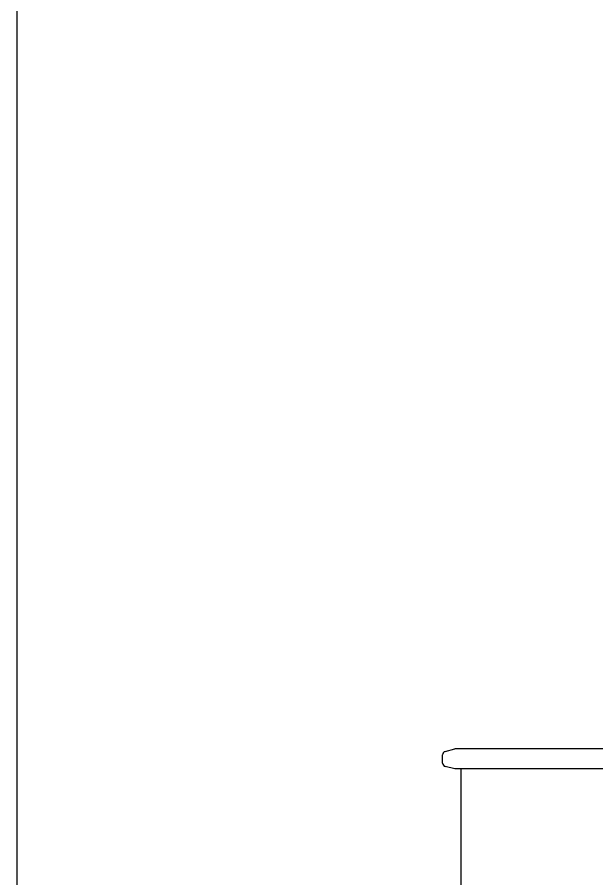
# Model space of a CAD drawing. Header units: millimetres. Extents: x 0 to 7169, y -1866 to 3918.
# Drawn here: x 0 to 525, y 1968 to 2749 of the extents above; entities that cross this region are included whole.
import ezdxf

# ---------------------------------------------------------------- set-up
doc = ezdxf.new("R2010")
doc.units = ezdxf.units.MM
doc.header["$LTSCALE"] = 217.8
doc.layers.get('0').update_dxf_attribs({"linetype": 'CONTINUOUS'})
doc.layers.add('02___PRT_ALL_AXES', color=7, linetype='CONTINUOUS')

msp = doc.modelspace()

# ---------------------------------------------------------------- linework, layer by layer
at = {"color": 0, "linetype": 'Continuous'}
for p, q in [((0, 1115.979), (0, 3918.057)), ((402.114, 2067.322), (402.114, 1360.424))]:
    msp.add_line(p, q, dxfattribs=at)
at = {"layer": '02___PRT_ALL_AXES', "color": 0, "linetype": 'Continuous'}
for p, q in [((387.931, 2083.229), (396.623, 2085.424)), ((892.202, 2085.424), (396.623, 2085.424)), ((385.514, 2072.619), (385.514, 2080.127)), ((396.623, 2067.322), (387.931, 2069.517)), ((892.202, 2067.322), (396.623, 2067.322))]:
    msp.add_line(p, q, dxfattribs=at)
for centre, start, end in [((388.714, 2080.127), 104.172338, 180), ((388.714, 2072.619), 180, 255.827662)]:
    msp.add_arc(centre, 3.2, start, end, dxfattribs=at)

doc.saveas('drawing.dxf')
